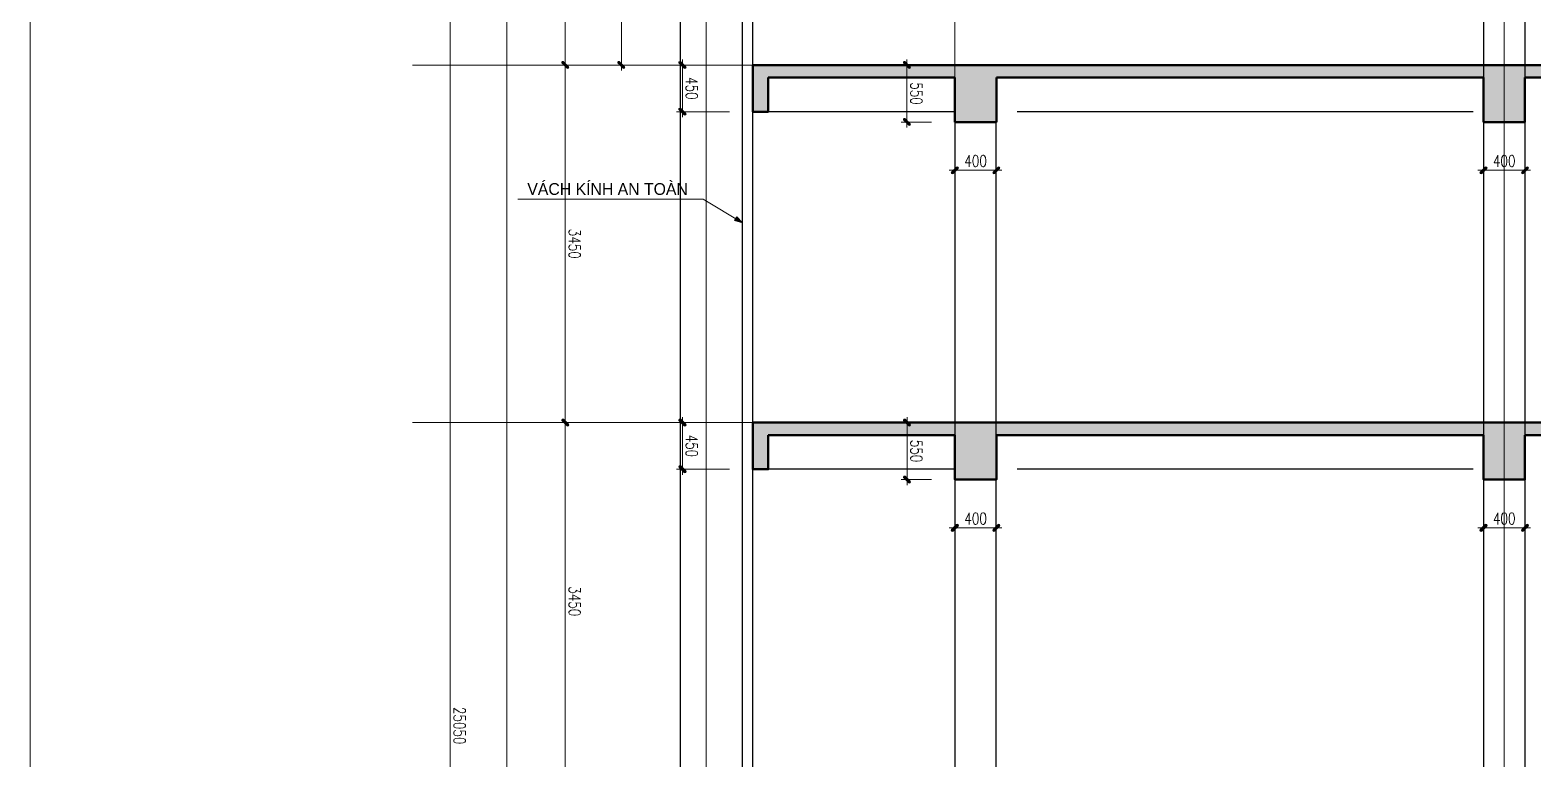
# Model space of a CAD drawing. Extents: x -165145 to 691808, y -202842 to 311040.
# Drawn here: x 585230 to 599729, y 48130 to 55164 of the extents above; entities that cross this region are included whole.
import ezdxf

# ---------------------------------------------------------------- set-up
doc = ezdxf.new("R2010")
doc.units = 0
doc.header["$LTSCALE"] = 10
doc.header["$MEASUREMENT"] = 0
for name, pattern in [('ACAD_ISO04W100', [30, 24, -3, 0, -3]), ('HIDDEN', [2.3807, 1.587, -0.7937]), ('TIM', [26.01, 10, -3, 0.01, -3, 10])]:
    doc.linetypes.add(name, pattern=pattern)
doc.layers.get('Defpoints').update_dxf_attribs({"color": 5, "linetype": 'CONTINUOUS'})
for name, color, linetype, lineweight in [('ARROWS', 1, 'CONTINUOUS', 0), ('DIM', 8, 'CONTINUOUS', 13), ('GE_KC_NETKHUAT', 9, 'HIDDEN', 20), ('KHUNG', 9, 'CONTINUOUS', 13), ('netchia', 2, 'CONTINUOUS', 20), ('TEXT', 4, 'CONTINUOUS', 20), ('THAY', 147, 'CONTINUOUS', 25), ('TIM TRUC', 8, 'ACAD_ISO04W100', 5), ('TRUC', 251, 'TIM', 5), ('wall', 7, 'CONTINUOUS', 50)]:
    doc.layers.add(name, color=color, linetype=linetype, lineweight=lineweight)
doc.layers.add('KCS_BORDER', color=3, linetype='CONTINUOUS')
doc.styles.add('ROMANS', font='romans', dxfattribs={"width": 0.75, "bigfont": 'vns'})
doc.styles.add('STYLE1', font='')
doc.styles.get('STYLE1').set_extended_font_data('.VnAvantH')
doc.dimstyles.new('fit0.75', dxfattribs={"dimscale": 0.5625, "dimtxt": 200, "dimasz": 75, "dimexe": 100, "dimexo": 400, "dimgap": 0.03, "dimtad": 0, "dimdec": 0, "dimdsep": 46, "dimtxsty": 'ROMANS', "dimblk": 'alex', "dimcen": 150, "dimclrd": 8, "dimclre": 8, "dimclrt": 7, "dimaunit": 1, "dimadec": 0, "dimazin": 0, "dimtfac": 0.072, "dimtdec": 0, "dimtix": 1, "dimtmove": 2, "dimatfit": 3, "dimldrblk": 'a-01', "dimfxl": 100, "dimtvp": 0.8, "dimtolj": 1, "dimarcsym": 0})

# ---------------------------------------------------------------- blocks, each defined once
blk = doc.blocks.new('alex')
at = {"layer": 'ARROWS'}
h = blk.add_hatch(color=1, dxfattribs=at)
edge = h.paths.add_edge_path()
edge.add_line((0.4, 0.74), (-0.74, -0.4))
edge.add_ellipse((-0.57, -0.57), major_axis=(0.17, 0.17), ratio=1, start_angle=90, end_angle=270)
edge.add_line((-0.4, -0.74), (0.74, 0.4))
edge.add_ellipse((0.57, 0.57), major_axis=(0.17, 0.17), ratio=1, start_angle=270, end_angle=450)
blk.add_lwpolyline([(0.4, 0.74), (-0.74, -0.4, 1), (-0.4, -0.74), (0.74, 0.4, 1)], format="xyb", close=True, dxfattribs=at)
at = {"layer": 'netchia', "color": 2}
for p, q in [((1.27, 0), (-1.27, 0)), ((0, -1.27), (0, 1.27))]:
    blk.add_line(p, q, dxfattribs=at)
blk = doc.blocks.new('*D689')
at = {"layer": 'Defpoints', "color": 0, "ltscale": 0.05, "transparency": 16777216}
for p in [(1187113, -286766), (1186201, -290216), (1187602, -290216)]:
    blk.add_point(p, dxfattribs=at)
at = {"layer": 'DIM', "color": 8, "lineweight": -2, "ltscale": 0.05, "transparency": 16777216}
for p, q in [((1186888, -286766), (1186145, -286766)), ((1186201, -286809), (1186201, -290174)), ((1187377, -290216), (1186145, -290216))]:
    blk.add_line(p, q, dxfattribs=at)
at = {"layer": 'DIM', "color": 8, "lineweight": -2, "ltscale": 0.05, "transparency": 16777216, "xscale": 42.1875, "yscale": 42.1875, "zscale": 42.1875}
for p, rotation in [((1186201, -286766), 90.00043988019083), ((1186201, -290216), 270.0004398801908)]:
    blk.add_blockref('alex', p, dxfattribs=dict(at, rotation=rotation))
at = {"layer": 'DIM', "color": 7, "ltscale": 0.05, "transparency": 16777216, "insert": (1186291, -288491), "char_height": 112.5, "attachment_point": 5, "rotation": 270.0004, "style": 'ROMANS'}
blk.add_mtext('\\A1;3450', dxfattribs=at)
blk = doc.blocks.new('a-01')
at = {"layer": 'ARROWS'}
blk.add_hatch(color=256, dxfattribs=at).paths.add_polyline_path([(-1.8, 0.49), (-1.8, -0.49), (0, 0)])
at = {"layer": 'netchia'}
blk.add_lwpolyline([(-1.8, 0.49), (-1.8, -0.49), (0, 0), (0, 0)], close=True, dxfattribs=at)
blk = doc.blocks.new('*D690')
at = {"layer": 'Defpoints', "color": 0, "ltscale": 0.05, "transparency": 16777216}
for p in [(1187113, -283316), (1186201, -286766), (1187602, -286766)]:
    blk.add_point(p, dxfattribs=at)
at = {"layer": 'DIM', "color": 8, "lineweight": -2, "ltscale": 0.05, "transparency": 16777216}
for p, q in [((1186888, -283316), (1186145, -283316)), ((1186201, -283359), (1186201, -286724)), ((1187377, -286766), (1186145, -286766))]:
    blk.add_line(p, q, dxfattribs=at)
at = {"layer": 'DIM', "color": 8, "lineweight": -2, "ltscale": 0.05, "transparency": 16777216, "xscale": 42.1875, "yscale": 42.1875, "zscale": 42.1875}
for p, rotation in [((1186201, -283316), 90.00043988019083), ((1186201, -286766), 270.0004398801908)]:
    blk.add_blockref('alex', p, dxfattribs=dict(at, rotation=rotation))
at = {"layer": 'DIM', "color": 7, "ltscale": 0.05, "transparency": 16777216, "insert": (1186291, -285041), "char_height": 112.5, "attachment_point": 5, "rotation": 270.0004, "style": 'ROMANS'}
blk.add_mtext('\\A1;3450', dxfattribs=at)
blk = doc.blocks.new('*D691')
at = {"layer": 'Defpoints', "color": 0, "ltscale": 0.05, "transparency": 16777216}
for p in [(1187909, -279966), (1186201, -283316), (1188021, -283316)]:
    blk.add_point(p, dxfattribs=at)
at = {"layer": 'DIM', "color": 8, "lineweight": -2, "ltscale": 0.05, "transparency": 16777216}
for p, q in [((1187684, -279966), (1186145, -279966)), ((1186201, -280009), (1186201, -283274)), ((1187796, -283316), (1186145, -283316))]:
    blk.add_line(p, q, dxfattribs=at)
at = {"layer": 'DIM', "color": 8, "lineweight": -2, "ltscale": 0.05, "transparency": 16777216, "xscale": 42.1875, "yscale": 42.1875, "zscale": 42.1875}
for p, rotation in [((1186201, -279966), 90.00043988019083), ((1186201, -283316), 270.0004398801908)]:
    blk.add_blockref('alex', p, dxfattribs=dict(at, rotation=rotation))
at = {"layer": 'DIM', "color": 7, "ltscale": 0.05, "transparency": 16777216, "insert": (1186291, -281641), "char_height": 112.5, "attachment_point": 5, "rotation": 270.0004, "style": 'ROMANS'}
blk.add_mtext('\\A1;3350', dxfattribs=at)
blk = doc.blocks.new('*D692')
at = {"layer": 'Defpoints', "color": 0, "ltscale": 0.05, "transparency": 16777216}
for p in [(1186904, -277166), (1185091, -302216), (1186975, -302216)]:
    blk.add_point(p, dxfattribs=at)
at = {"layer": 'DIM', "color": 8, "lineweight": -2, "ltscale": 0.05, "transparency": 16777216}
for p, q in [((1186679, -277166), (1185034, -277166)), ((1185091, -277209), (1185091, -302174)), ((1186750, -302216), (1185035, -302216))]:
    blk.add_line(p, q, dxfattribs=at)
at = {"layer": 'DIM', "color": 8, "lineweight": -2, "ltscale": 0.05, "transparency": 16777216, "xscale": 42.1875, "yscale": 42.1875, "zscale": 42.1875}
for p, rotation in [((1185091, -277166), 90.00043988019083), ((1185091, -302216), 270.0004398801908)]:
    blk.add_blockref('alex', p, dxfattribs=dict(at, rotation=rotation))
at = {"layer": 'DIM', "color": 7, "ltscale": 0.05, "transparency": 16777216, "insert": (1185181, -289691), "char_height": 112.5, "attachment_point": 5, "rotation": 270.0004, "style": 'ROMANS'}
blk.add_mtext('\\A1;25050', dxfattribs=at)
blk = doc.blocks.new('*D716')
at = {"layer": 'Defpoints', "color": 0, "ltscale": 3, "transparency": 16777216}
for p in [(1189953, -286766), (1189498, -287316), (1189959, -287316)]:
    blk.add_point(p, dxfattribs=at)
at = {"layer": 'DIM', "color": 8, "lineweight": -2, "ltscale": 3, "transparency": 16777216}
for p, q in [((1189728, -286766), (1189441, -286766)), ((1189498, -286809), (1189498, -287274)), ((1189734, -287316), (1189441, -287316))]:
    blk.add_line(p, q, dxfattribs=at)
at = {"layer": 'DIM', "color": 8, "lineweight": -2, "ltscale": 3, "transparency": 16777216, "xscale": 42.1875, "yscale": 42.1875, "zscale": 42.1875}
for p, rotation in [((1189498, -286766), 90.00043988019083), ((1189498, -287316), 270.0004398801908)]:
    blk.add_blockref('alex', p, dxfattribs=dict(at, rotation=rotation))
at = {"layer": 'DIM', "color": 7, "ltscale": 3, "transparency": 16777216, "insert": (1189588, -287041), "char_height": 112.5, "attachment_point": 5, "rotation": 270.0004, "style": 'ROMANS'}
blk.add_mtext('\\A1;550', dxfattribs=at)
blk = doc.blocks.new('*D717')
at = {"layer": 'Defpoints', "color": 0, "ltscale": 3, "transparency": 16777216}
for p in [(1188009, -286766), (1187331, -287216), (1188009, -287216)]:
    blk.add_point(p, dxfattribs=at)
at = {"layer": 'DIM', "color": 8, "lineweight": -2, "ltscale": 3, "transparency": 16777216}
for p, q in [((1187784, -286766), (1187275, -286766)), ((1187331, -286809), (1187331, -287174)), ((1187784, -287216), (1187275, -287216))]:
    blk.add_line(p, q, dxfattribs=at)
at = {"layer": 'DIM', "color": 8, "lineweight": -2, "ltscale": 3, "transparency": 16777216, "xscale": 42.1875, "yscale": 42.1875, "zscale": 42.1875}
for p, rotation in [((1187331, -286766), 90.00043988019083), ((1187331, -287216), 270.0004398801908)]:
    blk.add_blockref('alex', p, dxfattribs=dict(at, rotation=rotation))
at = {"layer": 'DIM', "color": 7, "ltscale": 3, "transparency": 16777216, "insert": (1187421, -286991), "char_height": 112.5, "attachment_point": 5, "rotation": 270.0004, "style": 'ROMANS'}
blk.add_mtext('\\A1;450', dxfattribs=at)
blk = doc.blocks.new('*D720')
at = {"layer": 'Defpoints', "color": 0, "ltscale": 3, "transparency": 16777216}
for p in [(1189953, -283316), (1189497, -283866), (1189959, -283866)]:
    blk.add_point(p, dxfattribs=at)
at = {"layer": 'DIM', "color": 8, "lineweight": -2, "ltscale": 3, "transparency": 16777216}
for p, q in [((1189728, -283316), (1189441, -283316)), ((1189497, -283359), (1189497, -283824)), ((1189734, -283866), (1189441, -283866))]:
    blk.add_line(p, q, dxfattribs=at)
at = {"layer": 'DIM', "color": 8, "lineweight": -2, "ltscale": 3, "transparency": 16777216, "xscale": 42.1875, "yscale": 42.1875, "zscale": 42.1875}
for p, rotation in [((1189497, -283316), 90.00043988019083), ((1189497, -283866), 270.0004398801908)]:
    blk.add_blockref('alex', p, dxfattribs=dict(at, rotation=rotation))
at = {"layer": 'DIM', "color": 7, "ltscale": 3, "transparency": 16777216, "insert": (1189588, -283591), "char_height": 112.5, "attachment_point": 5, "rotation": 270.0004, "style": 'ROMANS'}
blk.add_mtext('\\A1;550', dxfattribs=at)
blk = doc.blocks.new('*D721')
at = {"layer": 'Defpoints', "color": 0, "ltscale": 3, "transparency": 16777216}
for p in [(1188009, -283316), (1187331, -283766), (1188009, -283766)]:
    blk.add_point(p, dxfattribs=at)
at = {"layer": 'DIM', "color": 8, "lineweight": -2, "ltscale": 3, "transparency": 16777216}
for p, q in [((1187784, -283316), (1187275, -283316)), ((1187331, -283359), (1187331, -283724)), ((1187784, -283766), (1187275, -283766))]:
    blk.add_line(p, q, dxfattribs=at)
at = {"layer": 'DIM', "color": 8, "lineweight": -2, "ltscale": 3, "transparency": 16777216, "xscale": 42.1875, "yscale": 42.1875, "zscale": 42.1875}
for p, rotation in [((1187331, -283316), 90.00043988019083), ((1187331, -283766), 270.0004398801908)]:
    blk.add_blockref('alex', p, dxfattribs=dict(at, rotation=rotation))
at = {"layer": 'DIM', "color": 7, "ltscale": 3, "transparency": 16777216, "insert": (1187421, -283541), "char_height": 112.5, "attachment_point": 5, "rotation": 270.0004, "style": 'ROMANS'}
blk.add_mtext('\\A1;450', dxfattribs=at)
blk = doc.blocks.new('*D732')
at = {"layer": 'Defpoints', "color": 0, "ltscale": 3, "transparency": 16777216}
for p in [(1188009, -282116), (1186742, -283316), (1188009, -283316)]:
    blk.add_point(p, dxfattribs=at)
at = {"layer": 'DIM', "color": 8, "lineweight": -2, "ltscale": 3, "transparency": 16777216}
for p, q in [((1187784, -282116), (1186685, -282116)), ((1186742, -282159), (1186742, -283274)), ((1187784, -283316), (1186685, -283316))]:
    blk.add_line(p, q, dxfattribs=at)
at = {"layer": 'DIM', "color": 8, "lineweight": -2, "ltscale": 3, "transparency": 16777216, "xscale": 42.1875, "yscale": 42.1875, "zscale": 42.1875}
for p, rotation in [((1186742, -282116), 90.00043988019083), ((1186742, -283316), 270.0004398801908)]:
    blk.add_blockref('alex', p, dxfattribs=dict(at, rotation=rotation))
at = {"layer": 'DIM', "color": 7, "ltscale": 3, "transparency": 16777216, "insert": (1186832, -282716), "char_height": 112.5, "attachment_point": 5, "rotation": 270.0004, "style": 'ROMANS'}
blk.add_mtext('\\A1;1200', dxfattribs=at)
blk = doc.blocks.new('*D730')
at = {"layer": 'Defpoints', "color": 0, "transparency": 16777216}
for p in [(1185638, -279966), (1185810, -279966), (1187316, -302216)]:
    blk.add_point(p, dxfattribs=at)
at = {"layer": 'DIM', "color": 8, "lineweight": -2, "transparency": 16777216}
for p, q in [((1185585, -279966), (1185582, -279966)), ((1185638, -302174), (1185638, -280009)), ((1187091, -302216), (1185582, -302216))]:
    blk.add_line(p, q, dxfattribs=at)
at = {"layer": 'DIM', "color": 8, "lineweight": -2, "transparency": 16777216, "xscale": 42.1875, "yscale": 42.1875, "zscale": 42.1875}
for p, rotation in [((1185638, -279966), 90), ((1185638, -302216), 270)]:
    blk.add_blockref('alex', p, dxfattribs=dict(at, rotation=rotation))
at = {"layer": 'DIM', "color": 7, "transparency": 16777216, "insert": (1185548, -291091), "char_height": 112.5, "attachment_point": 5, "rotation": 90, "style": 'ROMANS'}
blk.add_mtext('\\A1;22250', dxfattribs=at)
blk = doc.blocks.new('*D768')
at = {"layer": 'Defpoints', "color": 0, "transparency": 16777216}
for p in [(1189959, -287316), (1190359, -287316), (1189959, -287782)]:
    blk.add_point(p, dxfattribs=at)
at = {"layer": 'DIM', "color": 8, "lineweight": -2, "transparency": 16777216}
for p, q in [((1189959, -287541), (1189959, -287838)), ((1190359, -287541), (1190359, -287838)), ((1190317, -287782), (1190001, -287782))]:
    blk.add_line(p, q, dxfattribs=at)
at = {"layer": 'DIM', "color": 8, "lineweight": -2, "transparency": 16777216, "xscale": 42.1875, "yscale": 42.1875, "zscale": 42.1875, "rotation": 180}
blk.add_blockref('alex', (1189959, -287782), dxfattribs=at)
at = {"layer": 'DIM', "color": 8, "lineweight": -2, "transparency": 16777216, "xscale": 42.1875, "yscale": 42.1875, "zscale": 42.1875}
blk.add_blockref('alex', (1190359, -287782), dxfattribs=at)
at = {"layer": 'DIM', "color": 7, "transparency": 16777216, "insert": (1190159, -287692), "char_height": 112.5, "attachment_point": 5, "style": 'ROMANS'}
blk.add_mtext('\\A1;400', dxfattribs=at)
blk = doc.blocks.new('*D769')
at = {"layer": 'Defpoints', "color": 0, "transparency": 16777216}
for p in [(1189959, -283866), (1190359, -283866), (1189959, -284332)]:
    blk.add_point(p, dxfattribs=at)
at = {"layer": 'DIM', "color": 8, "lineweight": -2, "transparency": 16777216}
for p, q in [((1189959, -284091), (1189959, -284388)), ((1190359, -284091), (1190359, -284388)), ((1190317, -284332), (1190001, -284332))]:
    blk.add_line(p, q, dxfattribs=at)
at = {"layer": 'DIM', "color": 8, "lineweight": -2, "transparency": 16777216, "xscale": 42.1875, "yscale": 42.1875, "zscale": 42.1875, "rotation": 180}
blk.add_blockref('alex', (1189959, -284332), dxfattribs=at)
at = {"layer": 'DIM', "color": 8, "lineweight": -2, "transparency": 16777216, "xscale": 42.1875, "yscale": 42.1875, "zscale": 42.1875}
blk.add_blockref('alex', (1190359, -284332), dxfattribs=at)
at = {"layer": 'DIM', "color": 7, "transparency": 16777216, "insert": (1190159, -284242), "char_height": 112.5, "attachment_point": 5, "style": 'ROMANS'}
blk.add_mtext('\\A1;400', dxfattribs=at)
blk = doc.blocks.new('*D770')
at = {"layer": 'Defpoints', "color": 0, "transparency": 16777216}
for p in [(1195059, -283866), (1195459, -283866), (1195059, -284332)]:
    blk.add_point(p, dxfattribs=at)
at = {"layer": 'DIM', "color": 8, "lineweight": -2, "transparency": 16777216}
for p, q in [((1195059, -284091), (1195059, -284388)), ((1195459, -284091), (1195459, -284388)), ((1195417, -284332), (1195101, -284332))]:
    blk.add_line(p, q, dxfattribs=at)
at = {"layer": 'DIM', "color": 8, "lineweight": -2, "transparency": 16777216, "xscale": 42.1875, "yscale": 42.1875, "zscale": 42.1875, "rotation": 180}
blk.add_blockref('alex', (1195059, -284332), dxfattribs=at)
at = {"layer": 'DIM', "color": 8, "lineweight": -2, "transparency": 16777216, "xscale": 42.1875, "yscale": 42.1875, "zscale": 42.1875}
blk.add_blockref('alex', (1195459, -284332), dxfattribs=at)
at = {"layer": 'DIM', "color": 7, "transparency": 16777216, "insert": (1195259, -284242), "char_height": 112.5, "attachment_point": 5, "style": 'ROMANS'}
blk.add_mtext('\\A1;400', dxfattribs=at)
blk = doc.blocks.new('*D771')
at = {"layer": 'Defpoints', "color": 0, "transparency": 16777216}
for p in [(1195059, -287316), (1195459, -287316), (1195059, -287782)]:
    blk.add_point(p, dxfattribs=at)
at = {"layer": 'DIM', "color": 8, "lineweight": -2, "transparency": 16777216}
for p, q in [((1195059, -287541), (1195059, -287838)), ((1195459, -287541), (1195459, -287838)), ((1195417, -287782), (1195101, -287782))]:
    blk.add_line(p, q, dxfattribs=at)
at = {"layer": 'DIM', "color": 8, "lineweight": -2, "transparency": 16777216, "xscale": 42.1875, "yscale": 42.1875, "zscale": 42.1875, "rotation": 180}
blk.add_blockref('alex', (1195059, -287782), dxfattribs=at)
at = {"layer": 'DIM', "color": 8, "lineweight": -2, "transparency": 16777216, "xscale": 42.1875, "yscale": 42.1875, "zscale": 42.1875}
blk.add_blockref('alex', (1195459, -287782), dxfattribs=at)
at = {"layer": 'DIM', "color": 7, "transparency": 16777216, "insert": (1195259, -287692), "char_height": 112.5, "attachment_point": 5, "style": 'ROMANS'}
blk.add_mtext('\\A1;400', dxfattribs=at)
blk = doc.blocks.new('A$C3ded5db0')
at = {"layer": 'DIM'}
h = blk.add_hatch(dxfattribs=at)
h.set_pattern_fill('AR-SAND', color=256, scale=50, style=0)
h.set_pattern_definition([(37.5, (-1181037.09, 325618.39), (-3.149668, 96.3411885), [0, -76, 0, -85, 0, -81.25]), (7.5, (-1181037.09, 325618.39), (88.488835, 141.107303), [0, -41, 0, -68.5, 0, -26.25]), (327.5, (-1181098.59, 325618.39), (155.707093, 0.2829527), [0, -25, 0, -90, 0, -117.5]), (317.5, (-1181098.59, 325618.39), (150.30633, 43.883778), [0, -12.5, 0, -59, 0, -67.5])])
h.paths.add_polyline_path([(9322.2, 31832), (9422.2, 31832), (9422.2, 31952), (6972.3, 31952), (6972.3, 31502), (7122.3, 31502), (7122.3, 31832), (8922.2, 31832), (8922.2, 31402), (9322.2, 31402)])
h.paths.add_polyline_path([(13972.2, 31952.1), (9422.2, 31952), (9422.2, 31832), (13972.2, 31832.1)])
h.paths.add_polyline_path([(21592.2, 31952.1), (14472.2, 31952.1), (14472.2, 31832.1), (19422.2, 31832.7), (19422.2, 31402.7), (19722.2, 31402.7), (19722.2, 31832.7), (21372.2, 31832.1), (21372.2, 31502.2), (21592.2, 31502.1)])
h.paths.add_polyline_path([(14472.2, 31952.1), (13972.2, 31952.1), (13972.2, 31832.1), (14022.2, 31832.1), (14022.2, 31402.1), (14422.2, 31402.1), (14422.2, 31832.1), (14472.2, 31832.1)])
h.paths.add_polyline_path([(23772.2, 31832.2), (23772.2, 31952.2), (23662.2, 31952.2), (23552.2, 31952.2), (23552.2, 31502.2), (23772.2, 31502.2)])
h = blk.add_hatch(dxfattribs=at)
h.set_pattern_fill('AR-SAND', color=256, scale=50, style=0)
h.set_pattern_definition([(37.5, (-1181037.06, 322168.39), (-3.149668, 96.3411885), [0, -76, 0, -85, 0, -81.25]), (7.5, (-1181037.06, 322168.39), (88.488835, 141.107303), [0, -41, 0, -68.5, 0, -26.25]), (327.5, (-1181098.56, 322168.39), (155.707093, 0.2829527), [0, -25, 0, -90, 0, -117.5]), (317.5, (-1181098.56, 322168.39), (150.30633, 43.883778), [0, -12.5, 0, -59, 0, -67.5])])
h.paths.add_polyline_path([(9322.3, 28382), (9422.3, 28382), (9422.3, 28502), (6972.3, 28502), (6972.3, 28052), (7122.3, 28052), (7122.3, 28382), (8922.3, 28382), (8922.3, 27952), (9322.3, 27952)])
h.paths.add_polyline_path([(13972.3, 28502.1), (9422.3, 28502), (9422.3, 28382), (13972.3, 28382.1)])
h.paths.add_polyline_path([(21592.3, 28502.1), (14472.3, 28502.1), (14472.3, 28382.1), (19422.3, 28382.7), (19422.3, 27952.7), (19722.3, 27952.7), (19722.3, 28382.7), (21372.3, 28382.1), (21372.3, 28052.2), (21592.3, 28052.1)])
h.paths.add_polyline_path([(14472.3, 28502.1), (13972.3, 28502.1), (13972.3, 28382.1), (14022.3, 28382.1), (14022.3, 27952.1), (14422.3, 27952.1), (14422.3, 28382.1), (14472.3, 28382.1)])
h.paths.add_polyline_path([(23772.3, 28382.2), (23772.3, 28502.2), (23662.3, 28502.2), (23552.3, 28502.2), (23552.3, 28052.2), (23772.3, 28052.2)])
at = {"layer": 'KCS_BORDER', "ltscale": 0.05}
blk.add_line((6272.2, 38102), (6272.4, 9393), dxfattribs=at)
at = {"layer": 'KHUNG', "color": 7}
blk.add_lwpolyline([(0, 44550), (0, 0), (31500, 0), (31500, 44550)], close=True, dxfattribs=at)
at = {"layer": 'THAY', "ltscale": 0.05}
for p, q in [((14422.2, 36402.1), (14422.3, 25052.5)), ((6872.4, 18152), (6872.3, 35466.3)), ((6972.4, 18152), (6972.3, 35356.8)), ((14022.2, 34752.1), (14022.3, 25052.5)), ((8922.2, 31832), (8922.3, 21602)), ((9318.3, 31832), (9318.4, 25052.4)), ((8922.2, 31502), (6972.3, 31502)), ((13922.2, 31502.1), (9522.2, 31502)), ((8922.3, 28052), (6972.3, 28052)), ((13922.3, 28052.1), (9522.3, 28052))]:
    blk.add_line(p, q, dxfattribs=at)
at = {"layer": 'TIM TRUC', "ltscale": 0.05}
for p, q in [((26472.2, 31952.6), (3688.2, 31952.3)), ((26472.3, 31952.2), (3688.3, 31952)), ((26495.6, 28502.6), (3688.3, 28502.3)), ((26495.7, 28502.2), (3688.4, 28502))]:
    blk.add_line(p, q, dxfattribs=at)
at = {"layer": 'TRUC', "ltscale": 0.05}
for p, q in [((6522, 38102.3), (6522.4, 13052.3)), ((8922, 38102.4), (8922.4, 13579.8)), ((14222, 38102.5), (14222.5, 9393.4))]:
    blk.add_line(p, q, dxfattribs=at)
at = {"layer": 'wall', "ltscale": 0.05}
for p, q in [((21592.2, 31952.1), (6972.3, 31952)), ((8922.2, 31832), (7122.3, 31832)), ((14022.2, 31832.1), (9322.2, 31832)), ((19422.2, 31832.7), (14422.2, 31832.1)), ((21592.3, 28502.1), (6972.3, 28502)), ((8922.3, 28382), (7122.3, 28382)), ((14022.3, 28382.1), (9322.3, 28382)), ((19422.3, 28382.7), (14422.3, 28382.1))]:
    blk.add_line(p, q, dxfattribs=at)
for points in [[(7122.3, 31832), (7122.3, 31502), (6972.3, 31502), (6972.3, 31952), (7122.3, 31952)], [(9322.2, 31832), (9322.2, 31402), (8922.2, 31402), (8922.2, 31832)], [(14422.2, 31832.1), (14422.2, 31402.1), (14022.2, 31402.1), (14022.2, 31832.1)], [(7122.3, 28382), (7122.3, 28052), (6972.3, 28052), (6972.3, 28502), (7122.3, 28502)], [(9322.3, 28382), (9322.3, 27952), (8922.3, 27952), (8922.3, 28382)], [(14422.3, 28382.1), (14422.3, 27952.1), (14022.3, 27952.1), (14022.3, 28382.1)]]:
    blk.add_lwpolyline(points, dxfattribs=at)
at = {"layer": 'TEXT', "style": 'STYLE1'}
blk.add_text('VÁCH KÍNH AN TOÀN ', height=113.906, rotation=0.00044, dxfattribs=at).set_placement((4797.3, 30699.1))
at = {"layer": 'DIM', "ltscale": 0.05}
for base, p1, p2, picture, middle in [((4053.8, 13052.2), (5866.6, 38102), (5938.3, 13052.2), '*D692', (4143.7, 25577.1)), ((5164, 31952), (6871.9, 35302), (6984.5, 31952), '*D691', (5254, 33627)), ((5164.1, 28502), (6075.9, 31952), (6565.4, 28502), '*D690', (5254, 30227)), ((5164.1, 25052), (6075.9, 28502), (6565.5, 25052), '*D689', (5254.1, 26777))]:
    dim = blk.add_linear_dim(base=base, p1=p1, p2=p2, angle=90.00044, dimstyle='fit0.75', dxfattribs=at)
    dim.commit()
    dim.dimension.update_dxf_attribs({"geometry": picture, "text_midpoint": middle, "insert": (-1181037, 315268.4)})
at = {"layer": 'DIM'}
dim = blk.add_linear_dim(base=(4601.1, 35302), p1=(6278.6, 13052.3), p2=(4773.4, 35302), angle=90, dimstyle='fit0.75', dxfattribs=at)
dim.commit()
dim.dimension.update_dxf_attribs({"geometry": '*D730', "text_midpoint": (4511.1, 24177.2), "insert": (-1181037, 315268.4)})
at = {"layer": 'DIM', "ltscale": 3}
for base, p1, p2, picture, middle in [((5704.7, 31952), (6972.3, 33152), (6972.3, 31952), '*D732', (5794.7, 32552)), ((6293.9, 31502), (6972.3, 31952), (6972.3, 31502), '*D721', (6383.9, 31727)), ((8460.5, 31402), (8915.7, 31952), (8922.2, 31402), '*D720', (8550.5, 31677)), ((6293.9, 28052), (6972.3, 28502), (6972.3, 28052), '*D717', (6383.9, 28277)), ((8460.5, 27952), (8915.8, 28502), (8922.3, 27952), '*D716', (8550.5, 28227))]:
    dim = blk.add_linear_dim(base=base, p1=p1, p2=p2, angle=90.00044, dimstyle='fit0.75', dxfattribs=at)
    dim.commit()
    dim.dimension.update_dxf_attribs({"geometry": picture, "text_midpoint": middle, "insert": (-1181037, 315268.4)})
at = {"layer": 'DIM'}
for base, p1, p2, picture, middle in [((8922.2, 30936.5), (9322.2, 31402), (8922.2, 31402), '*D769', (9122.2, 31026.5)), ((14022.2, 30936.5), (14422.2, 31402.1), (14022.2, 31402.1), '*D770', (14222.2, 31026.5)), ((8922.2, 27486.5), (9322.3, 27952), (8922.2, 27952), '*D768', (9122.2, 27576.5)), ((14022.2, 27486.5), (14422.3, 27952.1), (14022.2, 27952.1), '*D771', (14222.2, 27576.5))]:
    dim = blk.add_linear_dim(base=base, p1=p1, p2=p2, dimstyle='fit0.75', dxfattribs=at)
    dim.commit()
    dim.dimension.update_dxf_attribs({"geometry": picture, "text_midpoint": middle, "insert": (-1181037, 315268.4)})
at = {"layer": 'DIM', "ltscale": 0.05}
blk.add_leader([(6872.3, 30431), (6492.6, 30658), (4706.6, 30658)], dimstyle='fit0.75', override={"dimgap": 0.03, "dimtad": 0}, dxfattribs=at)

msp = doc.modelspace()

# ---------------------------------------------------------------- block references
at = {"layer": 'GE_KC_NETKHUAT'}
msp.add_blockref('A$C3ded5db0', (585230.18448, 22873.82276), dxfattribs=at)

doc.saveas('drawing.dxf')
